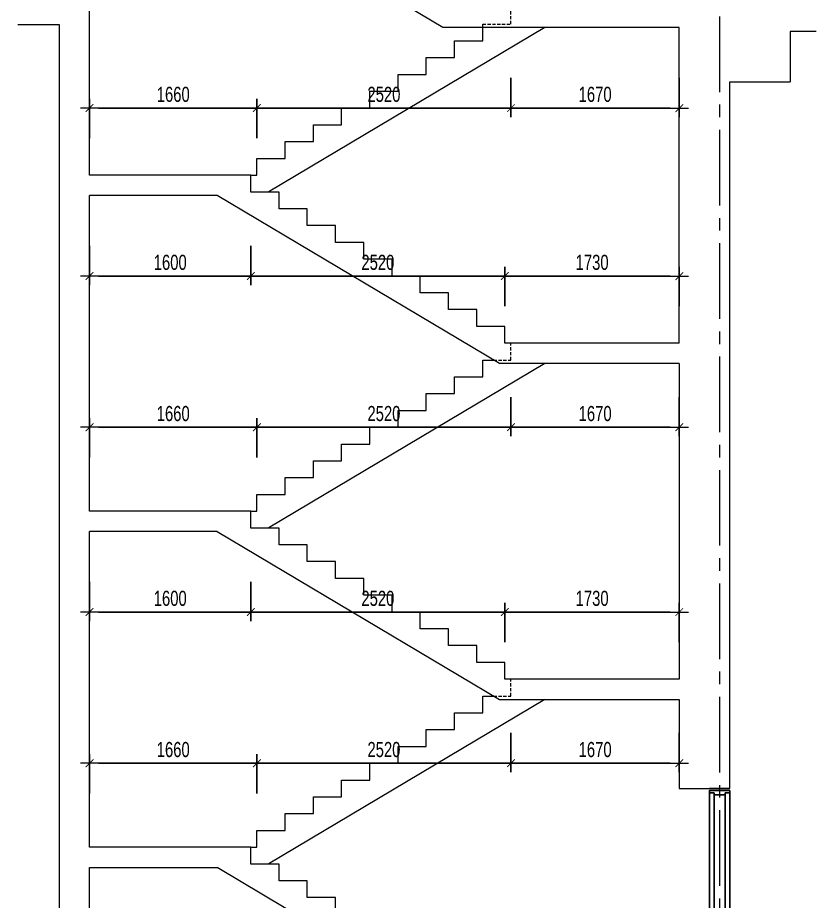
# Model space of a CAD drawing. Header units: millimetres. Extents: x -179076 to 254975, y -18667 to 296191.
# Drawn here: x 62301 to 70223, y 244343 to 253110 of the extents above; entities that cross this region are included whole.
import ezdxf

# ---------------------------------------------------------------- set-up
doc = ezdxf.new("R2010")
doc.units = ezdxf.units.MM
doc.linetypes.add('CENTER2', pattern=[1.125, 0.75, -0.125, 0.125, -0.125])
doc.linetypes.add('HIDDEN2', pattern=[4.762499999999999, 3.175, -1.5875])
doc.layers.get('Defpoints').update_dxf_attribs({"color": 151, "lineweight": 9})
doc.layers.add('A-DOOR', color=4, linetype='Continuous')
doc.layers.add('DOOR', color=4, linetype='Continuous')
for name, color, linetype, lineweight in [('NDC_S_AXIS', 5, 'CENTER2', 13), ('NDC_S_CONTINUOUS', 3, 'Continuous', 20), ('NDC_S_DIM', 1, 'Continuous', 15), ('NDC_S_HIDDEN', 8, 'HIDDEN2', 13), ('NDC_S_SLAB', 2, 'Continuous', 20)]:
    doc.layers.add(name, color=color, linetype=linetype, lineweight=lineweight)
doc.styles.add('NDC_DIM', font='', dxfattribs={"width": 0.75})
doc.styles.get('NDC_DIM').set_extended_font_data('Dotum')
doc.dimstyles.new('NDC_dim_60', dxfattribs={"dimscale": 60, "dimtxt": 2.5, "dimasz": 1.5, "dimexe": 1.5, "dimexo": 2.5, "dimgap": 1, "dimtad": 1, "dimdec": 0, "dimzin": 0, "dimdsep": 46, "dimtxsty": 'NDC_DIM', "dimblk": 'DIMMARK', "dimcen": 0.09, "dimdle": 1.2, "dimclrd": 1, "dimclre": 1, "dimclrt": 3, "dimadec": 0, "dimazin": 0, "dimtfac": 1, "dimtdec": 0, "dimtix": 1, "dimtofl": 0, "dimtmove": 0, "dimatfit": 3, "dimfxl": 5, "dimfxlon": 1, "dimtolj": 1, "dimtzin": 0, "dimarcsym": 0})

# ---------------------------------------------------------------- blocks, each defined once
blk = doc.blocks.new('X-SECTION-2$0$X-SEC-DOO2')
at = {"layer": 'A-DOOR'}
for p, q in [((41975.58351206721, 101971.8529757934), (41975.58351206745, 104171.8529757934)), ((42175.58351206721, 101971.8529757934), (42175.58351206745, 104171.8529757934)), ((42020.58351206721, 102016.8529757934), (42020.58351206745, 104126.8529757934)), ((42130.58351206721, 102016.8529757934), (42130.58351206745, 104126.8529757934))]:
    blk.add_line(p, q, dxfattribs=at)
for points in [[(41975.58351206745, 104171.8529757934), (41975.58351206745, 104146.8529757934), (42020.58351206745, 104146.8529757934), (42020.58351206745, 104126.8529757934), (42130.58351206745, 104126.8529757934), (42130.58351206745, 104146.8529757934), (42175.58351206745, 104146.8529757934), (42175.58351206745, 104171.8529757934)], [(41975.58351206721, 101971.8529757934), (41975.58351206721, 101996.8529757934), (42020.58351206721, 101996.8529757934), (42020.58351206721, 102016.8529757934), (42130.58351206721, 102016.8529757934), (42130.58351206721, 101996.8529757934), (42175.58351206721, 101996.8529757934), (42175.58351206721, 101971.8529757934)]]:
    blk.add_lwpolyline(points, close=True, dxfattribs=at)
at = {"layer": 'Defpoints'}
blk.add_line((41975.58351206745, 104191.8529757934), (42175.58351206745, 104191.8529757934), dxfattribs=at)
blk = doc.blocks.new('DIMMARK')
at = {"layer": 'NDC_S_DIM', "color": 1}
blk.add_line((-1.5, 0), (1, 0), dxfattribs=at)
at = {"layer": 'NDC_S_DIM', "color": 2, "const_width": 0.1}
blk.add_lwpolyline([(-0.4242640687119285, -0.4242640687119285), (0.4242640687119285, 0.4242640687119285)], dxfattribs=at)
blk = doc.blocks.new('*D929')
at = {"layer": 'Defpoints', "color": 0, "transparency": 16777216}
for p in [(63014.33233726767, 244880.1637222141), (64614.32941118264, 244880.1637222141), (64614.32941118264, 243880.1637222138)]:
    blk.add_point(p, dxfattribs=at)
at = {"layer": 'NDC_S_DIM', "color": 1, "lineweight": -2, "transparency": 16777216}
for p, q in [((63014.33233726767, 244180.1637222138), (63014.33233726767, 243790.1637222138)), ((64614.32941118264, 244180.1637222138), (64614.32941118264, 243790.1637222138)), ((63104.33233726767, 243880.1637222138), (64524.32941118264, 243880.1637222138))]:
    blk.add_line(p, q, dxfattribs=at)
at = {"layer": 'NDC_S_DIM', "color": 1, "lineweight": -2, "transparency": 16777216, "xscale": 90, "yscale": 90, "zscale": 90, "rotation": 180}
blk.add_blockref('DIMMARK', (63014.33233726767, 243880.1637222138), dxfattribs=at)
at = {"layer": 'NDC_S_DIM', "color": 1, "lineweight": -2, "transparency": 16777216, "xscale": 90, "yscale": 90, "zscale": 90}
blk.add_blockref('DIMMARK', (64614.32941118264, 243880.1637222138), dxfattribs=at)
at = {"layer": 'NDC_S_DIM', "color": 3, "transparency": 16777216, "insert": (63814.33087422515, 244015.2654861216), "char_height": 150, "attachment_point": 5, "style": 'NDC_DIM'}
blk.add_mtext('\\A1;1600', dxfattribs=at)
blk = doc.blocks.new('*D930')
at = {"layer": 'Defpoints', "color": 0, "transparency": 16777216}
for p in [(64614.32941118264, 244880.1637222141), (67134.32941118267, 243880.1637222138), (67134.32941118267, 243243.4970555472)]:
    blk.add_point(p, dxfattribs=at)
at = {"layer": 'NDC_S_DIM', "color": 1, "lineweight": -2, "transparency": 16777216}
for p, q in [((64614.32941118264, 244180.1637222138), (64614.32941118264, 243790.1637222138)), ((67134.32941118267, 243580.1637222138), (67134.32941118267, 243970.1637222138)), ((64704.32941118264, 243880.1637222138), (67044.32941118267, 243880.1637222138))]:
    blk.add_line(p, q, dxfattribs=at)
at = {"layer": 'NDC_S_DIM', "color": 1, "lineweight": -2, "transparency": 16777216, "xscale": 90, "yscale": 90, "zscale": 90, "rotation": 180}
blk.add_blockref('DIMMARK', (64614.32941118264, 243880.1637222138), dxfattribs=at)
at = {"layer": 'NDC_S_DIM', "color": 1, "lineweight": -2, "transparency": 16777216, "xscale": 90, "yscale": 90, "zscale": 90}
blk.add_blockref('DIMMARK', (67134.32941118267, 243880.1637222138), dxfattribs=at)
at = {"layer": 'NDC_S_DIM', "color": 3, "transparency": 16777216, "insert": (65874.32941118265, 244015.2654861216), "char_height": 150, "attachment_point": 5, "style": 'NDC_DIM'}
blk.add_mtext('\\A1;2520', dxfattribs=at)
blk = doc.blocks.new('*D932')
at = {"layer": 'Defpoints', "color": 0, "transparency": 16777216}
for p in [(64674.32941118264, 245713.4970555475), (63014.33233726767, 244880.1637222141), (64674.32941118264, 244880.1637222141)]:
    blk.add_point(p, dxfattribs=at)
at = {"layer": 'NDC_S_DIM', "color": 1, "lineweight": -2, "transparency": 16777216}
for p, q in [((63014.33233726767, 245413.4970555475), (63014.33233726767, 245803.4970555475)), ((64674.32941118264, 245413.4970555475), (64674.32941118264, 245803.4970555475)), ((63104.33233726767, 245713.4970555475), (64584.32941118264, 245713.4970555475))]:
    blk.add_line(p, q, dxfattribs=at)
at = {"layer": 'NDC_S_DIM', "color": 1, "lineweight": -2, "transparency": 16777216, "xscale": 90, "yscale": 90, "zscale": 90, "rotation": 180}
blk.add_blockref('DIMMARK', (63014.33233726767, 245713.4970555475), dxfattribs=at)
at = {"layer": 'NDC_S_DIM', "color": 1, "lineweight": -2, "transparency": 16777216, "xscale": 90, "yscale": 90, "zscale": 90}
blk.add_blockref('DIMMARK', (64674.32941118264, 245713.4970555475), dxfattribs=at)
at = {"layer": 'NDC_S_DIM', "color": 3, "transparency": 16777216, "insert": (63844.33087422515, 245848.5988194553), "char_height": 150, "attachment_point": 5, "style": 'NDC_DIM'}
blk.add_mtext('\\A1;1660', dxfattribs=at)
blk = doc.blocks.new('*D933')
at = {"layer": 'Defpoints', "color": 0, "transparency": 16777216}
for p in [(67194.32941118267, 246380.1637222143), (67194.32941118267, 245713.4970555475), (64674.32941118264, 244880.1637222141)]:
    blk.add_point(p, dxfattribs=at)
at = {"layer": 'NDC_S_DIM', "color": 1, "lineweight": -2, "transparency": 16777216}
for p, q in [((67194.32941118267, 246013.4970555475), (67194.32941118267, 245623.4970555475)), ((64674.32941118264, 245413.4970555475), (64674.32941118264, 245803.4970555475)), ((64764.32941118264, 245713.4970555475), (67104.32941118267, 245713.4970555475))]:
    blk.add_line(p, q, dxfattribs=at)
at = {"layer": 'NDC_S_DIM', "color": 1, "lineweight": -2, "transparency": 16777216, "xscale": 90, "yscale": 90, "zscale": 90, "rotation": 180}
blk.add_blockref('DIMMARK', (64674.32941118264, 245713.4970555475), dxfattribs=at)
at = {"layer": 'NDC_S_DIM', "color": 1, "lineweight": -2, "transparency": 16777216, "xscale": 90, "yscale": 90, "zscale": 90}
blk.add_blockref('DIMMARK', (67194.32941118267, 245713.4970555475), dxfattribs=at)
at = {"layer": 'NDC_S_DIM', "color": 3, "transparency": 16777216, "insert": (65934.32941118265, 245848.5988194553), "char_height": 150, "attachment_point": 5, "style": 'NDC_DIM'}
blk.add_mtext('\\A1;2520', dxfattribs=at)
blk = doc.blocks.new('*D934')
at = {"layer": 'Defpoints', "color": 0, "transparency": 16777216}
for p in [(67194.32941118267, 246380.1637222143), (68864.32941115642, 246346.8303888789), (68864.32941115642, 245713.4970555475)]:
    blk.add_point(p, dxfattribs=at)
at = {"layer": 'NDC_S_DIM', "color": 1, "lineweight": -2, "transparency": 16777216}
for p, q in [((67194.32941118267, 246013.4970555475), (67194.32941118267, 245623.4970555475)), ((68864.32941115642, 246013.4970555475), (68864.32941115642, 245623.4970555475)), ((67284.32941118267, 245713.4970555475), (68774.32941115642, 245713.4970555475))]:
    blk.add_line(p, q, dxfattribs=at)
at = {"layer": 'NDC_S_DIM', "color": 1, "lineweight": -2, "transparency": 16777216, "xscale": 90, "yscale": 90, "zscale": 90, "rotation": 180}
blk.add_blockref('DIMMARK', (67194.32941118267, 245713.4970555475), dxfattribs=at)
at = {"layer": 'NDC_S_DIM', "color": 1, "lineweight": -2, "transparency": 16777216, "xscale": 90, "yscale": 90, "zscale": 90}
blk.add_blockref('DIMMARK', (68864.32941115642, 245713.4970555475), dxfattribs=at)
at = {"layer": 'NDC_S_DIM', "color": 3, "transparency": 16777216, "insert": (68029.32941116954, 245848.5988194553), "char_height": 150, "attachment_point": 5, "style": 'NDC_DIM'}
blk.add_mtext('\\A1;1670', dxfattribs=at)
blk = doc.blocks.new('*D935')
at = {"layer": 'Defpoints', "color": 0, "transparency": 16777216}
for p in [(63014.33233726767, 248213.497055548), (64614.32941118264, 248213.497055548), (64614.32941118264, 247213.4970555479)]:
    blk.add_point(p, dxfattribs=at)
at = {"layer": 'NDC_S_DIM', "color": 1, "lineweight": -2, "transparency": 16777216}
for p, q in [((63014.33233726767, 247513.4970555479), (63014.33233726767, 247123.4970555479)), ((64614.32941118264, 247513.4970555479), (64614.32941118264, 247123.4970555479)), ((63104.33233726767, 247213.4970555479), (64524.32941118264, 247213.4970555479))]:
    blk.add_line(p, q, dxfattribs=at)
at = {"layer": 'NDC_S_DIM', "color": 1, "lineweight": -2, "transparency": 16777216, "xscale": 90, "yscale": 90, "zscale": 90, "rotation": 180}
blk.add_blockref('DIMMARK', (63014.33233726767, 247213.4970555479), dxfattribs=at)
at = {"layer": 'NDC_S_DIM', "color": 1, "lineweight": -2, "transparency": 16777216, "xscale": 90, "yscale": 90, "zscale": 90}
blk.add_blockref('DIMMARK', (64614.32941118264, 247213.4970555479), dxfattribs=at)
at = {"layer": 'NDC_S_DIM', "color": 3, "transparency": 16777216, "insert": (63814.33087422515, 247348.5988194556), "char_height": 150, "attachment_point": 5, "style": 'NDC_DIM'}
blk.add_mtext('\\A1;1600', dxfattribs=at)
blk = doc.blocks.new('*D936')
at = {"layer": 'Defpoints', "color": 0, "transparency": 16777216}
for p in [(64614.32941118264, 248213.497055548), (67134.32941118267, 247213.4970555479), (67134.32941118267, 246546.8303888789)]:
    blk.add_point(p, dxfattribs=at)
at = {"layer": 'NDC_S_DIM', "color": 1, "lineweight": -2, "transparency": 16777216}
for p, q in [((64614.32941118264, 247513.4970555479), (64614.32941118264, 247123.4970555479)), ((67134.32941118267, 246913.4970555479), (67134.32941118267, 247303.4970555479)), ((64704.32941118264, 247213.4970555479), (67044.32941118267, 247213.4970555479))]:
    blk.add_line(p, q, dxfattribs=at)
at = {"layer": 'NDC_S_DIM', "color": 1, "lineweight": -2, "transparency": 16777216, "xscale": 90, "yscale": 90, "zscale": 90, "rotation": 180}
blk.add_blockref('DIMMARK', (64614.32941118264, 247213.4970555479), dxfattribs=at)
at = {"layer": 'NDC_S_DIM', "color": 1, "lineweight": -2, "transparency": 16777216, "xscale": 90, "yscale": 90, "zscale": 90}
blk.add_blockref('DIMMARK', (67134.32941118267, 247213.4970555479), dxfattribs=at)
at = {"layer": 'NDC_S_DIM', "color": 3, "transparency": 16777216, "insert": (65874.32941118265, 247348.5988194556), "char_height": 150, "attachment_point": 5, "style": 'NDC_DIM'}
blk.add_mtext('\\A1;2520', dxfattribs=at)
blk = doc.blocks.new('*D937')
at = {"layer": 'Defpoints', "color": 0, "transparency": 16777216}
for p in [(68864.32941115642, 247213.4970555479), (67134.32941118267, 246546.8303888789), (68864.32941115642, 246546.8303888789)]:
    blk.add_point(p, dxfattribs=at)
at = {"layer": 'NDC_S_DIM', "color": 1, "lineweight": -2, "transparency": 16777216}
for p, q in [((67134.32941118267, 246913.4970555479), (67134.32941118267, 247303.4970555479)), ((68864.32941115642, 246913.4970555479), (68864.32941115642, 247303.4970555479)), ((67224.32941118267, 247213.4970555479), (68774.32941115642, 247213.4970555479))]:
    blk.add_line(p, q, dxfattribs=at)
at = {"layer": 'NDC_S_DIM', "color": 1, "lineweight": -2, "transparency": 16777216, "xscale": 90, "yscale": 90, "zscale": 90, "rotation": 180}
blk.add_blockref('DIMMARK', (67134.32941118267, 247213.4970555479), dxfattribs=at)
at = {"layer": 'NDC_S_DIM', "color": 1, "lineweight": -2, "transparency": 16777216, "xscale": 90, "yscale": 90, "zscale": 90}
blk.add_blockref('DIMMARK', (68864.32941115642, 247213.4970555479), dxfattribs=at)
at = {"layer": 'NDC_S_DIM', "color": 3, "transparency": 16777216, "insert": (67999.32941116954, 247348.5988194556), "char_height": 150, "attachment_point": 5, "style": 'NDC_DIM'}
blk.add_mtext('\\A1;1730', dxfattribs=at)
blk = doc.blocks.new('*D938')
at = {"layer": 'Defpoints', "color": 0, "transparency": 16777216}
for p in [(64674.32941118264, 249046.8303888816), (63014.33233726767, 248213.497055548), (64674.32941118264, 248213.4970555481)]:
    blk.add_point(p, dxfattribs=at)
at = {"layer": 'NDC_S_DIM', "color": 1, "lineweight": -2, "transparency": 16777216}
for p, q in [((63014.33233726767, 248746.8303888816), (63014.33233726767, 249136.8303888816)), ((64674.32941118264, 248746.8303888816), (64674.32941118264, 249136.8303888816)), ((63104.33233726767, 249046.8303888816), (64584.32941118264, 249046.8303888816))]:
    blk.add_line(p, q, dxfattribs=at)
at = {"layer": 'NDC_S_DIM', "color": 1, "lineweight": -2, "transparency": 16777216, "xscale": 90, "yscale": 90, "zscale": 90, "rotation": 180}
blk.add_blockref('DIMMARK', (63014.33233726767, 249046.8303888816), dxfattribs=at)
at = {"layer": 'NDC_S_DIM', "color": 1, "lineweight": -2, "transparency": 16777216, "xscale": 90, "yscale": 90, "zscale": 90}
blk.add_blockref('DIMMARK', (64674.32941118264, 249046.8303888816), dxfattribs=at)
at = {"layer": 'NDC_S_DIM', "color": 3, "transparency": 16777216, "insert": (63844.33087422515, 249181.9321527893), "char_height": 150, "attachment_point": 5, "style": 'NDC_DIM'}
blk.add_mtext('\\A1;1660', dxfattribs=at)
blk = doc.blocks.new('*D939')
at = {"layer": 'Defpoints', "color": 0, "transparency": 16777216}
for p in [(67194.32941118267, 249713.4970555485), (67194.32941118267, 249046.8303888816), (64674.32941118264, 248213.4970555481)]:
    blk.add_point(p, dxfattribs=at)
at = {"layer": 'NDC_S_DIM', "color": 1, "lineweight": -2, "transparency": 16777216}
for p, q in [((67194.32941118267, 249346.8303888816), (67194.32941118267, 248956.8303888816)), ((64674.32941118264, 248746.8303888816), (64674.32941118264, 249136.8303888816)), ((64764.32941118264, 249046.8303888816), (67104.32941118267, 249046.8303888816))]:
    blk.add_line(p, q, dxfattribs=at)
at = {"layer": 'NDC_S_DIM', "color": 1, "lineweight": -2, "transparency": 16777216, "xscale": 90, "yscale": 90, "zscale": 90, "rotation": 180}
blk.add_blockref('DIMMARK', (64674.32941118264, 249046.8303888816), dxfattribs=at)
at = {"layer": 'NDC_S_DIM', "color": 1, "lineweight": -2, "transparency": 16777216, "xscale": 90, "yscale": 90, "zscale": 90}
blk.add_blockref('DIMMARK', (67194.32941118267, 249046.8303888816), dxfattribs=at)
at = {"layer": 'NDC_S_DIM', "color": 3, "transparency": 16777216, "insert": (65934.32941118265, 249181.9321527893), "char_height": 150, "attachment_point": 5, "style": 'NDC_DIM'}
blk.add_mtext('\\A1;2520', dxfattribs=at)
blk = doc.blocks.new('*D940')
at = {"layer": 'Defpoints', "color": 0, "transparency": 16777216}
for p in [(67194.32941118267, 249713.4970555485), (68864.32941115642, 249680.1637222131), (68864.32941115642, 249046.8303888816)]:
    blk.add_point(p, dxfattribs=at)
at = {"layer": 'NDC_S_DIM', "color": 1, "lineweight": -2, "transparency": 16777216}
for p, q in [((67194.32941118267, 249346.8303888816), (67194.32941118267, 248956.8303888816)), ((68864.32941115642, 249346.8303888816), (68864.32941115642, 248956.8303888816)), ((67284.32941118267, 249046.8303888816), (68774.32941115642, 249046.8303888816))]:
    blk.add_line(p, q, dxfattribs=at)
at = {"layer": 'NDC_S_DIM', "color": 1, "lineweight": -2, "transparency": 16777216, "xscale": 90, "yscale": 90, "zscale": 90, "rotation": 180}
blk.add_blockref('DIMMARK', (67194.32941118267, 249046.8303888816), dxfattribs=at)
at = {"layer": 'NDC_S_DIM', "color": 1, "lineweight": -2, "transparency": 16777216, "xscale": 90, "yscale": 90, "zscale": 90}
blk.add_blockref('DIMMARK', (68864.32941115642, 249046.8303888816), dxfattribs=at)
at = {"layer": 'NDC_S_DIM', "color": 3, "transparency": 16777216, "insert": (68029.32941116954, 249181.9321527893), "char_height": 150, "attachment_point": 5, "style": 'NDC_DIM'}
blk.add_mtext('\\A1;1670', dxfattribs=at)
blk = doc.blocks.new('*D941')
at = {"layer": 'Defpoints', "color": 0, "transparency": 16777216}
for p in [(63014.33233726767, 251546.8303888822), (64614.32941118264, 251546.8303888822), (64614.32941118264, 250546.830388882)]:
    blk.add_point(p, dxfattribs=at)
at = {"layer": 'NDC_S_DIM', "color": 1, "lineweight": -2, "transparency": 16777216}
for p, q in [((63014.33233726767, 250846.830388882), (63014.33233726767, 250456.830388882)), ((64614.32941118264, 250846.830388882), (64614.32941118264, 250456.830388882)), ((63104.33233726767, 250546.830388882), (64524.32941118264, 250546.830388882))]:
    blk.add_line(p, q, dxfattribs=at)
at = {"layer": 'NDC_S_DIM', "color": 1, "lineweight": -2, "transparency": 16777216, "xscale": 90, "yscale": 90, "zscale": 90, "rotation": 180}
blk.add_blockref('DIMMARK', (63014.33233726767, 250546.830388882), dxfattribs=at)
at = {"layer": 'NDC_S_DIM', "color": 1, "lineweight": -2, "transparency": 16777216, "xscale": 90, "yscale": 90, "zscale": 90}
blk.add_blockref('DIMMARK', (64614.32941118264, 250546.830388882), dxfattribs=at)
at = {"layer": 'NDC_S_DIM', "color": 3, "transparency": 16777216, "insert": (63814.33087422515, 250681.9321527897), "char_height": 150, "attachment_point": 5, "style": 'NDC_DIM'}
blk.add_mtext('\\A1;1600', dxfattribs=at)
blk = doc.blocks.new('*D942')
at = {"layer": 'Defpoints', "color": 0, "transparency": 16777216}
for p in [(64614.32941118264, 251546.8303888822), (67134.32941118267, 250546.830388882), (67134.32941118267, 249880.1637222131)]:
    blk.add_point(p, dxfattribs=at)
at = {"layer": 'NDC_S_DIM', "color": 1, "lineweight": -2, "transparency": 16777216}
for p, q in [((64614.32941118264, 250846.830388882), (64614.32941118264, 250456.830388882)), ((67134.32941118267, 250246.830388882), (67134.32941118267, 250636.830388882)), ((64704.32941118264, 250546.830388882), (67044.32941118267, 250546.830388882))]:
    blk.add_line(p, q, dxfattribs=at)
at = {"layer": 'NDC_S_DIM', "color": 1, "lineweight": -2, "transparency": 16777216, "xscale": 90, "yscale": 90, "zscale": 90, "rotation": 180}
blk.add_blockref('DIMMARK', (64614.32941118264, 250546.830388882), dxfattribs=at)
at = {"layer": 'NDC_S_DIM', "color": 1, "lineweight": -2, "transparency": 16777216, "xscale": 90, "yscale": 90, "zscale": 90}
blk.add_blockref('DIMMARK', (67134.32941118267, 250546.830388882), dxfattribs=at)
at = {"layer": 'NDC_S_DIM', "color": 3, "transparency": 16777216, "insert": (65874.32941118265, 250681.9321527897), "char_height": 150, "attachment_point": 5, "style": 'NDC_DIM'}
blk.add_mtext('\\A1;2520', dxfattribs=at)
blk = doc.blocks.new('*D943')
at = {"layer": 'Defpoints', "color": 0, "transparency": 16777216}
for p in [(68864.32941115642, 250546.830388882), (67134.32941118267, 249880.1637222131), (68864.32941115642, 249880.1637222131)]:
    blk.add_point(p, dxfattribs=at)
at = {"layer": 'NDC_S_DIM', "color": 1, "lineweight": -2, "transparency": 16777216}
for p, q in [((67134.32941118267, 250246.830388882), (67134.32941118267, 250636.830388882)), ((68864.32941115642, 250246.830388882), (68864.32941115642, 250636.830388882)), ((67224.32941118267, 250546.830388882), (68774.32941115642, 250546.830388882))]:
    blk.add_line(p, q, dxfattribs=at)
at = {"layer": 'NDC_S_DIM', "color": 1, "lineweight": -2, "transparency": 16777216, "xscale": 90, "yscale": 90, "zscale": 90, "rotation": 180}
blk.add_blockref('DIMMARK', (67134.32941118267, 250546.830388882), dxfattribs=at)
at = {"layer": 'NDC_S_DIM', "color": 1, "lineweight": -2, "transparency": 16777216, "xscale": 90, "yscale": 90, "zscale": 90}
blk.add_blockref('DIMMARK', (68864.32941115642, 250546.830388882), dxfattribs=at)
at = {"layer": 'NDC_S_DIM', "color": 3, "transparency": 16777216, "insert": (67999.32941116954, 250681.9321527897), "char_height": 150, "attachment_point": 5, "style": 'NDC_DIM'}
blk.add_mtext('\\A1;1730', dxfattribs=at)
blk = doc.blocks.new('*D944')
at = {"layer": 'Defpoints', "color": 0, "transparency": 16777216}
for p in [(64674.32941118264, 252213.4970555489), (63014.33233726767, 251546.8303888822), (64674.32941118264, 251546.8303888822)]:
    blk.add_point(p, dxfattribs=at)
at = {"layer": 'NDC_S_DIM', "color": 1, "lineweight": -2, "transparency": 16777216}
for p, q in [((63014.33233726767, 251913.4970555489), (63014.33233726767, 252303.4970555489)), ((64674.32941118264, 251913.4970555489), (64674.32941118264, 252303.4970555489)), ((63104.33233726767, 252213.4970555489), (64584.32941118264, 252213.4970555489))]:
    blk.add_line(p, q, dxfattribs=at)
at = {"layer": 'NDC_S_DIM', "color": 1, "lineweight": -2, "transparency": 16777216, "xscale": 90, "yscale": 90, "zscale": 90, "rotation": 180}
blk.add_blockref('DIMMARK', (63014.33233726767, 252213.4970555489), dxfattribs=at)
at = {"layer": 'NDC_S_DIM', "color": 1, "lineweight": -2, "transparency": 16777216, "xscale": 90, "yscale": 90, "zscale": 90}
blk.add_blockref('DIMMARK', (64674.32941118264, 252213.4970555489), dxfattribs=at)
at = {"layer": 'NDC_S_DIM', "color": 3, "transparency": 16777216, "insert": (63844.33087422515, 252348.5988194567), "char_height": 150, "attachment_point": 5, "style": 'NDC_DIM'}
blk.add_mtext('\\A1;1660', dxfattribs=at)
blk = doc.blocks.new('*D945')
at = {"layer": 'Defpoints', "color": 0, "transparency": 16777216}
for p in [(67194.32941118267, 253046.8303888825), (67194.32941118267, 252213.4970555489), (64674.32941118264, 251546.8303888822)]:
    blk.add_point(p, dxfattribs=at)
at = {"layer": 'NDC_S_DIM', "color": 1, "lineweight": -2, "transparency": 16777216}
for p, q in [((67194.32941118267, 252513.4970555489), (67194.32941118267, 252123.4970555489)), ((64674.32941118264, 251913.4970555489), (64674.32941118264, 252303.4970555489)), ((64764.32941118264, 252213.4970555489), (67104.32941118267, 252213.4970555489))]:
    blk.add_line(p, q, dxfattribs=at)
at = {"layer": 'NDC_S_DIM', "color": 1, "lineweight": -2, "transparency": 16777216, "xscale": 90, "yscale": 90, "zscale": 90, "rotation": 180}
blk.add_blockref('DIMMARK', (64674.32941118264, 252213.4970555489), dxfattribs=at)
at = {"layer": 'NDC_S_DIM', "color": 1, "lineweight": -2, "transparency": 16777216, "xscale": 90, "yscale": 90, "zscale": 90}
blk.add_blockref('DIMMARK', (67194.32941118267, 252213.4970555489), dxfattribs=at)
at = {"layer": 'NDC_S_DIM', "color": 3, "transparency": 16777216, "insert": (65934.32941118265, 252348.5988194567), "char_height": 150, "attachment_point": 5, "style": 'NDC_DIM'}
blk.add_mtext('\\A1;2520', dxfattribs=at)
blk = doc.blocks.new('*D946')
at = {"layer": 'Defpoints', "color": 0, "transparency": 16777216}
for p in [(67194.32941118267, 253046.8303888825), (68864.32941115642, 253013.4970555472), (68864.32941115642, 252213.4970555489)]:
    blk.add_point(p, dxfattribs=at)
at = {"layer": 'NDC_S_DIM', "color": 1, "lineweight": -2, "transparency": 16777216}
for p, q in [((67194.32941118267, 252513.4970555489), (67194.32941118267, 252123.4970555489)), ((68864.32941115642, 252513.4970555489), (68864.32941115642, 252123.4970555489)), ((67284.32941118267, 252213.4970555489), (68774.32941115642, 252213.4970555489))]:
    blk.add_line(p, q, dxfattribs=at)
at = {"layer": 'NDC_S_DIM', "color": 1, "lineweight": -2, "transparency": 16777216, "xscale": 90, "yscale": 90, "zscale": 90, "rotation": 180}
blk.add_blockref('DIMMARK', (67194.32941118267, 252213.4970555489), dxfattribs=at)
at = {"layer": 'NDC_S_DIM', "color": 1, "lineweight": -2, "transparency": 16777216, "xscale": 90, "yscale": 90, "zscale": 90}
blk.add_blockref('DIMMARK', (68864.32941115642, 252213.4970555489), dxfattribs=at)
at = {"layer": 'NDC_S_DIM', "color": 3, "transparency": 16777216, "insert": (68029.32941116954, 252348.5988194567), "char_height": 150, "attachment_point": 5, "style": 'NDC_DIM'}
blk.add_mtext('\\A1;1670', dxfattribs=at)

msp = doc.modelspace()

# ---------------------------------------------------------------- linework, layer by layer
at = {"layer": 'NDC_S_AXIS', "ltscale": 1000}
msp.add_line((69264.32941117202, 259872.1359373781), (69264.32941117196, 227810.0709611746), dxfattribs=at)
at = {"layer": 'NDC_S_CONTINUOUS'}
for p, q in [((67529.34859229455, 253013.4970555472), (64785.34859229776, 251380.1637222155)), ((67529.34859229438, 249680.1637222131), (64785.34859229776, 248046.8303888814)), ((67529.34859229438, 246346.8303888789), (64785.34859229776, 244713.4970555473))]:
    msp.add_line(p, q, dxfattribs=at)
for points in [[(64614.32941118264, 251546.8303888822), (64674.32941118264, 251546.8303888822), (64674.32941118264, 251713.4970555488), (64954.32941118264, 251713.4970555488), (64954.32941118264, 251880.1637222156), (65234.32941118264, 251880.1637222156), (65234.32941118264, 252046.8303888822), (65514.32941118264, 252046.8303888822), (65514.32941118264, 252213.4970555489), (65794.32941118264, 252213.4970555489), (65794.32941118264, 252380.1637222157), (66074.32941118264, 252380.1637222157), (66074.32941118264, 252546.8303888824), (66354.32941118264, 252546.8303888824), (66354.32941118264, 252713.4970555491), (66634.32941118264, 252713.4970555491), (66634.32941118264, 252880.1637222158), (66914.32941118267, 252880.1637222158), (66914.32941118267, 253013.4970555472)], [(64614.32941118264, 248213.4970555481), (64674.32941118264, 248213.4970555481), (64674.32941118264, 248380.1637222148), (64954.32941118264, 248380.1637222148), (64954.32941118264, 248546.8303888815), (65234.32941118264, 248546.8303888815), (65234.32941118264, 248713.4970555482), (65514.32941118264, 248713.4970555482), (65514.32941118264, 248880.1637222149), (65794.32941118264, 248880.1637222149), (65794.32941118264, 249046.8303888816), (66074.32941118264, 249046.8303888816), (66074.32941118264, 249213.4970555482), (66354.32941118264, 249213.4970555482), (66354.32941118264, 249380.163722215), (66634.32941118264, 249380.163722215), (66634.32941118264, 249546.8303888817), (66914.32941118267, 249546.8303888817), (66914.32941118267, 249713.4970555485), (67023.31023006747, 249713.4970555485)], [(64614.32941118264, 244880.1637222141), (64674.32941118264, 244880.1637222141), (64674.32941118264, 245046.8303888807), (64954.32941118264, 245046.8303888807), (64954.32941118264, 245213.4970555474), (65234.32941118264, 245213.4970555474), (65234.32941118264, 245380.1637222141), (65514.32941118264, 245380.1637222141), (65514.32941118264, 245546.8303888808), (65794.32941118264, 245546.8303888808), (65794.32941118264, 245713.4970555475), (66074.32941118264, 245713.4970555475), (66074.32941118264, 245880.1637222143), (66354.32941118264, 245880.1637222143), (66354.32941118264, 246046.8303888809), (66634.32941118264, 246046.8303888809), (66634.32941118264, 246213.4970555477), (66914.32941118267, 246213.4970555477), (66914.32941118267, 246380.1637222143), (67023.31023006747, 246380.1637222143)]]:
    msp.add_lwpolyline(points, dxfattribs=at)
at = {"layer": 'NDC_S_HIDDEN', "ltscale": 10}
for points in [[(66914.32941118267, 253013.4970555472), (66914.32941118267, 253046.8303888825), (67194.32941118267, 253046.8303888825), (67194.32941118267, 253213.4970555472)], [(67023.31023006747, 249713.4970555485), (67194.32941118267, 249713.4970555485), (67194.32941118267, 249875.9970555485)], [(67023.31023006747, 246380.1637222143), (67194.32941118267, 246380.1637222143), (67194.32941118267, 246542.6637222143)]]:
    msp.add_lwpolyline(points, dxfattribs=at)
at = {"layer": 'NDC_S_SLAB'}
for p, q in [((62301.21195646893, 253043.497055547), (62714.32941122606, 253043.497055547)), ((62714.32941122606, 253043.497055547), (62714.32941122606, 243243.4970555474)), ((69964.32941115642, 252973.4970555472), (69964.32941115642, 252473.4970555472)), ((69364.32941117202, 245463.4970546797), (69364.32941117202, 252473.4970555472)), ((69364.32941117202, 252473.4970555472), (69964.32941115642, 252473.4970555472)), ((64279.31023006744, 251346.8303888822), (63014.33233726767, 251346.8303888822)), ((67079.31023007084, 249680.1637222131), (64279.31023006744, 251346.8303888822)), ((68864.32941115642, 249680.1637222131), (67079.31023007084, 249680.1637222131)), ((64279.31023006744, 248013.4970555481), (63014.33233726767, 248013.4970555481)), ((68864.32941115648, 245463.4970546797), (69364.32941117202, 245463.4970546797)), ((67079.31023007084, 243013.497055545), (64279.31023006744, 244680.1637222141))]:
    msp.add_line(p, q, dxfattribs=at)
for points in [[(63014.33233726767, 251546.8303888822), (63014.33233726767, 254513.4970555487)], [(68864.32941115642, 249880.1637222131), (68864.32941115642, 253013.4970555472), (66519.3102300674, 253013.4970555472), (63999.31023006779, 254513.4970555487)], [(70223.39713459398, 252973.4970555472), (69964.32941115642, 252973.4970555472)], [(68864.32941115642, 249880.1637222131), (67134.32941118267, 249880.1637222131), (67134.32941118267, 250046.8303888818), (66854.32941118267, 250046.8303888818), (66854.32941118267, 250213.4970555485), (66574.32941118264, 250213.4970555485), (66574.32941118264, 250380.1637222152), (66294.32941118264, 250380.1637222152), (66294.32941118264, 250546.830388882), (66014.32941118264, 250546.830388882), (66014.32941118264, 250713.4970555486), (65734.32941118264, 250713.4970555486), (65734.32941118264, 250880.1637222153), (65454.32941118264, 250880.1637222153), (65454.32941118264, 251046.8303888821), (65174.32941118264, 251046.8303888821), (65174.32941118264, 251213.4970555487), (64894.32941118264, 251213.4970555487), (64894.32941118264, 251380.1637222155), (64614.32941118264, 251380.1637222155), (64614.32941118264, 251546.8303888822), (63014.33233726767, 251546.8303888822)], [(63014.33233726767, 248213.497055548), (63014.33233726767, 251346.8303888822)], [(68864.32941115642, 249680.1637222131), (68864.32941115642, 246546.8303888789), (67134.32941118267, 246546.8303888789), (67134.32941118267, 246713.4970555478), (66854.32941118267, 246713.4970555478), (66854.32941118267, 246880.1637222144), (66574.32941118264, 246880.1637222144), (66574.32941118264, 247046.8303888811), (66294.32941118264, 247046.8303888811), (66294.32941118264, 247213.4970555479), (66014.32941118264, 247213.4970555479), (66014.32941118264, 247380.1637222145), (65734.32941118264, 247380.1637222145), (65734.32941118264, 247546.8303888813), (65454.32941118264, 247546.8303888813), (65454.32941118264, 247713.497055548), (65174.32941118264, 247713.497055548), (65174.32941118264, 247880.1637222146), (64894.32941118264, 247880.1637222146), (64894.32941118264, 248046.8303888814), (64614.32941118264, 248046.8303888814), (64614.32941118264, 248213.4970555481), (63014.33233726767, 248213.497055548)], [(63014.33233726767, 244880.1637222141), (63014.33233726767, 248013.4970555481)], [(64279.31023006744, 248013.4970555481), (67079.31023007084, 246346.8303888789), (68864.32941115642, 246346.8303888789)], [(68864.32941115642, 246346.8303888789), (68864.32941115642, 245463.4970546797)], [(68864.32941115642, 243243.4970555472), (68864.32941115642, 243213.497055545), (67134.32941118267, 243213.497055545), (67134.32941118267, 243380.1637222137), (66854.32941118267, 243380.1637222137), (66854.32941118267, 243546.8303888803), (66574.32941118264, 243546.8303888803), (66574.32941118264, 243713.4970555471), (66294.32941118264, 243713.4970555471), (66294.32941118264, 243880.1637222138), (66014.32941118264, 243880.1637222138), (66014.32941118264, 244046.8303888805), (65734.32941118264, 244046.8303888805), (65734.32941118264, 244213.4970555472), (65454.32941118264, 244213.4970555472), (65454.32941118264, 244380.1637222139), (65174.32941118264, 244380.1637222139), (65174.32941118264, 244546.8303888806), (64894.32941118264, 244546.8303888806), (64894.32941118264, 244713.4970555473), (64614.32941118264, 244713.4970555473), (64614.32941118264, 244880.1637222141), (63014.33233726767, 244880.1637222141)], [(63014.32941122606, 241913.4970555477), (63014.32941122606, 244680.1637222141), (64279.31023006744, 244680.1637222141)]]:
    msp.add_lwpolyline(points, dxfattribs=at)

# ---------------------------------------------------------------- block references
at = {"layer": 'DOOR', "xscale": -1}
msp.add_blockref('X-SECTION-2$0$X-SEC-DOO2', (111339.9129232393, 141271.6440788863), dxfattribs=at)

# ---------------------------------------------------------------- dimensions: what is measured, and where the dimension line sits
at = {"layer": 'NDC_S_DIM'}
for base, p1, p2, picture, middle in [((67194.32941118267, 252213.4970555489), (64674.32941118264, 251546.8303888822), (67194.32941118267, 253046.8303888825), '*D945', (65934.32941118265, 252348.5988194567)), ((68864.32941115642, 252213.4970555489), (67194.32941118267, 253046.8303888825), (68864.32941115642, 253013.4970555472), '*D946', (68029.32941116954, 252348.5988194567)), ((67134.32941118267, 250546.830388882), (64614.32941118264, 251546.8303888822), (67134.32941118267, 249880.1637222131), '*D942', (65874.32941118265, 250681.9321527897)), ((68864.32941115642, 250546.830388882), (67134.32941118267, 249880.1637222131), (68864.32941115642, 249880.1637222131), '*D943', (67999.32941116954, 250681.9321527897)), ((67194.32941118267, 249046.8303888816), (64674.32941118264, 248213.4970555481), (67194.32941118267, 249713.4970555485), '*D939', (65934.32941118265, 249181.9321527893)), ((68864.32941115642, 249046.8303888816), (67194.32941118267, 249713.4970555485), (68864.32941115642, 249680.1637222131), '*D940', (68029.32941116954, 249181.9321527893)), ((67134.32941118267, 247213.4970555479), (64614.32941118264, 248213.497055548), (67134.32941118267, 246546.8303888789), '*D936', (65874.32941118265, 247348.5988194556)), ((68864.32941115642, 247213.4970555479), (67134.32941118267, 246546.8303888789), (68864.32941115642, 246546.8303888789), '*D937', (67999.32941116954, 247348.5988194556)), ((67194.32941118267, 245713.4970555475), (64674.32941118264, 244880.1637222141), (67194.32941118267, 246380.1637222143), '*D933', (65934.32941118265, 245848.5988194553)), ((68864.32941115642, 245713.4970555475), (67194.32941118267, 246380.1637222143), (68864.32941115642, 246346.8303888789), '*D934', (68029.32941116954, 245848.5988194553)), ((67134.32941118267, 243880.1637222138), (64614.32941118264, 244880.1637222141), (67134.32941118267, 243243.4970555472), '*D930', (65874.32941118265, 244015.2654861216))]:
    dim = msp.add_linear_dim(base=base, p1=p1, p2=p2, dimstyle='NDC_dim_60', override={"dimtmove": 1}, dxfattribs=at)
    dim.commit()
    dim.dimension.update_dxf_attribs({"geometry": picture, "text_midpoint": middle})
for base, p1, p2, picture, middle in [((64674.32941118264, 252213.4970555489), (63014.33233726767, 251546.8303888822), (64674.32941118264, 251546.8303888822), '*D944', (63844.33087422515, 252348.5988194567)), ((64614.32941118264, 250546.830388882), (63014.33233726767, 251546.8303888822), (64614.32941118264, 251546.8303888822), '*D941', (63814.33087422515, 250681.9321527897)), ((64674.32941118264, 249046.8303888816), (63014.33233726767, 248213.497055548), (64674.32941118264, 248213.4970555481), '*D938', (63844.33087422515, 249181.9321527893)), ((64614.32941118264, 247213.4970555479), (63014.33233726767, 248213.497055548), (64614.32941118264, 248213.497055548), '*D935', (63814.33087422515, 247348.5988194556)), ((64674.32941118264, 245713.4970555475), (63014.33233726767, 244880.1637222141), (64674.32941118264, 244880.1637222141), '*D932', (63844.33087422515, 245848.5988194553)), ((64614.32941118264, 243880.1637222138), (63014.33233726767, 244880.1637222141), (64614.32941118264, 244880.1637222141), '*D929', (63814.33087422515, 244015.2654861216))]:
    dim = msp.add_linear_dim(base=base, p1=p1, p2=p2, dimstyle='NDC_dim_60', dxfattribs=at)
    dim.commit()
    dim.dimension.update_dxf_attribs({"geometry": picture, "text_midpoint": middle})

doc.saveas('drawing.dxf')
